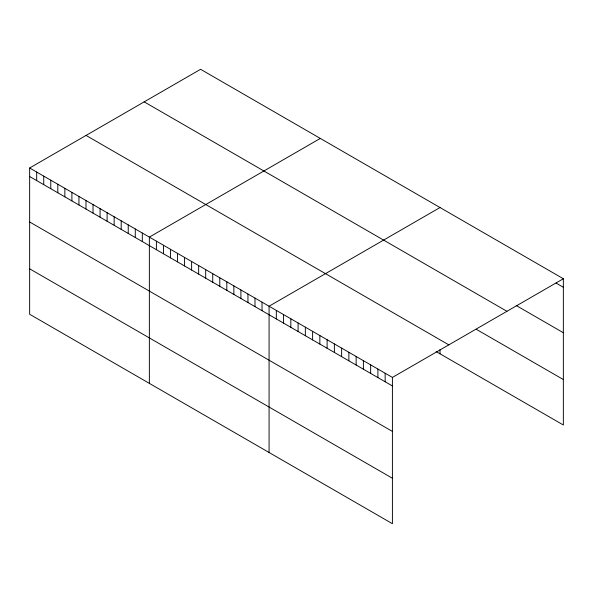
<?xml version="1.0" encoding="UTF-8"?>
<svg xmlns="http://www.w3.org/2000/svg" width="593" height="593" viewBox="0 0 593 593"><rect width="100%" height="100%" fill="white"/><g stroke="black" fill="none" stroke-linecap="round" stroke-linejoin="round"><path stroke-width="0.89" d="M29.65 167.989L392.41 377.43L392.41 523.701L29.65 314.26L29.65 167.989L200.59 69.299L563.35 278.74L563.35 425.011L436.1 351.545M320.302 138.414L149.362 237.104L149.362 383.382M440.013 207.528L269.074 306.218L269.074 452.496M392.41 377.43L563.35 278.74M556.093 283.083L563.35 287.271M516.192 305.499L563.35 332.725M144.181 101.863L506.941 311.303M476.29 329.293L563.35 379.557M86.059 135.419L448.819 344.859M29.65 176.521L392.41 385.961M29.65 221.975L392.41 431.415M29.65 268.807L392.41 478.247M440.013 349.596L440.013 353.806M385.154 373.242L385.154 381.773M377.904 369.046L377.904 377.585M370.647 364.858L370.647 373.397M363.39 360.67L363.39 369.202M356.134 356.482L356.134 365.014M348.877 352.294L348.877 360.826M341.627 348.106L341.627 356.638M334.37 343.918L334.37 352.45M327.114 339.73L327.114 348.261M319.857 335.542L319.857 344.073M312.607 331.354L312.607 339.885M305.351 327.158L305.351 335.697M298.094 322.97L298.094 331.509M290.837 318.782L290.837 327.314M283.58 314.594L283.58 323.126M276.331 310.406L276.331 318.938M262.032 302.148L262.032 310.688M254.99 298.086L254.99 306.618M247.948 294.024L247.948 302.556M240.906 289.955L240.906 298.487M233.864 285.893L233.864 294.424M226.822 281.823L226.822 290.355M219.781 277.761L219.781 286.293M212.739 273.692L212.739 282.224M205.697 269.63L205.697 278.161M198.655 265.56L198.655 274.092M191.613 261.498L191.613 270.03M184.571 257.429L184.571 265.96M177.529 253.367L177.529 261.898M170.487 249.297L170.487 257.836M163.446 245.235L163.446 253.767M156.404 241.166L156.404 249.705M142.32 233.034L142.32 241.573M135.278 228.972L135.278 237.504M128.236 224.903L128.236 233.442M121.194 220.841L121.194 229.372M114.152 216.779L114.152 225.31M107.111 212.709L107.111 221.241M100.069 208.647L100.069 217.179M93.027 204.578L93.027 213.109M85.985 200.516L85.985 209.047M78.943 196.446L78.943 204.978M71.901 192.384L71.901 200.916M64.859 188.315L64.859 196.846M57.817 184.253L57.817 192.784M50.776 180.183L50.776 188.715M43.734 176.121L43.734 184.653M36.692 172.052L36.692 180.583"/></g></svg>
